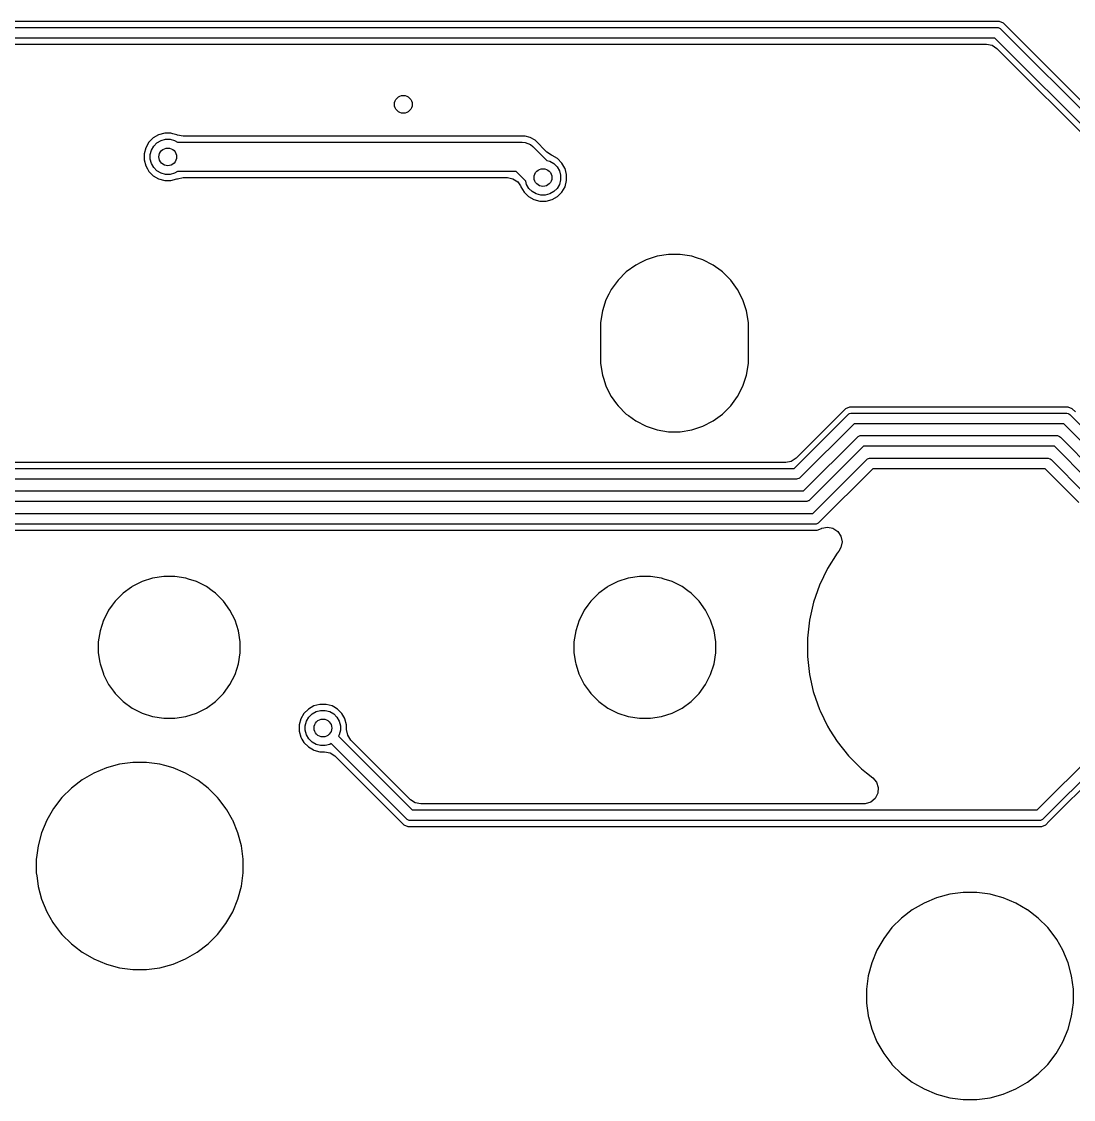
# Model space of a CAD drawing. Header units: inches. Extents: x 2.6 to 14.2, y -7.9 to -3.5.
# Drawn here: x 6.14 to 6.841, y -5.304 to -4.586 of the extents above; entities that cross this region are included whole.
import ezdxf

# ---------------------------------------------------------------- set-up
doc = ezdxf.new("R2010")
doc.units = ezdxf.units.IN
doc.header["$MEASUREMENT"] = 0
doc.layers.add('B.Cu', color=153, linetype='CONTINUOUS', true_color=0x4d7fc4)

msp = doc.modelspace()

# ---------------------------------------------------------------- linework, layer by layer
at = {"layer": 'B.Cu', "linetype": 'CONTINUOUS'}
for p, q in [((6.79185, -4.58561), (4.96271, -4.58561)), ((6.7946, -4.58675), (6.79185, -4.58561)), ((6.79185, -4.58561), (6.79185, -4.58561)), ((6.79671, -4.58886), (6.7946, -4.58675)), ((6.7946, -4.58675), (6.7946, -4.58675)), ((6.7946, -4.58675), (6.7946, -4.58675)), ((4.96122, -4.58957), (6.79035, -4.58957)), ((6.79035, -4.58957), (6.79105, -4.58963)), ((6.79105, -4.58963), (6.79195, -4.59001)), ((6.79195, -4.59001), (6.79232, -4.59016)), ((6.79232, -4.59016), (6.79286, -4.5906)), ((6.79286, -4.5906), (6.99221, -4.78996)), ((6.98957, -4.78172), (6.79671, -4.58886)), ((6.79671, -4.58886), (6.79671, -4.58886)), ((6.78889, -4.59665), (4.96269, -4.59665)), ((4.96839, -4.60061), (6.78319, -4.60061)), ((6.78319, -4.60061), (6.78694, -4.60136)), ((6.78694, -4.60136), (6.79012, -4.60348)), ((6.9872, -4.79497), (6.78889, -4.59665)), ((6.79012, -4.60348), (6.97897, -4.79233)), ((6.23569, -4.65999), (6.23168, -4.66106)), ((6.23984, -4.65999), (6.23569, -4.65999)), ((6.24107, -4.66032), (6.23984, -4.65999)), ((6.24385, -4.66106), (6.24107, -4.66032)), ((6.22515, -4.66607), (6.22307, -4.66967)), ((6.22808, -4.66314), (6.22515, -4.66607)), ((6.23168, -4.66106), (6.22808, -4.66314)), ((6.22839, -4.66857), (6.23057, -4.66639)), ((6.23057, -4.66639), (6.23324, -4.66484)), ((6.23324, -4.66484), (6.23622, -4.66405)), ((6.23622, -4.66405), (6.23931, -4.66405)), ((6.23931, -4.66405), (6.24228, -4.66484)), ((6.24228, -4.66484), (6.24414, -4.66591)), ((6.24421, -4.66121), (6.24385, -4.66106)), ((6.24414, -4.66591), (6.47398, -4.66591)), ((6.24796, -4.66196), (6.24421, -4.66121)), ((6.4758, -4.66196), (6.24796, -4.66196)), ((6.47398, -4.66591), (6.47591, -4.6661)), ((6.47931, -4.6629), (6.4758, -4.66196)), ((6.47591, -4.6661), (6.47945, -4.66757)), ((6.48246, -4.66471), (6.47931, -4.6629)), ((6.47945, -4.66757), (6.47945, -4.66757)), ((6.47945, -4.66757), (6.48094, -4.6688)), ((6.49031, -4.67257), (6.48246, -4.66471)), ((6.48246, -4.66471), (6.48246, -4.66471)), ((6.22307, -4.66967), (6.222, -4.67368)), ((6.222, -4.67368), (6.222, -4.67783)), ((6.22605, -4.67421), (6.22685, -4.67124)), ((6.22605, -4.6773), (6.22605, -4.67421)), ((6.22685, -4.67124), (6.22839, -4.66857)), ((6.48094, -4.6688), (6.49022, -4.67807)), ((6.49349, -4.67469), (6.49031, -4.67257)), ((6.49385, -4.67484), (6.49349, -4.67469)), ((6.49745, -4.67692), (6.49385, -4.67484)), ((6.49385, -4.67484), (6.49385, -4.67484)), ((6.222, -4.67783), (6.22307, -4.68184)), ((6.22307, -4.68184), (6.22421, -4.68382)), ((6.22685, -4.68028), (6.22605, -4.6773)), ((6.22839, -4.68295), (6.22685, -4.68028)), ((6.49022, -4.67807), (6.49228, -4.67862)), ((6.49228, -4.67862), (6.49495, -4.68017)), ((6.49495, -4.68017), (6.49713, -4.68235)), ((6.50038, -4.67985), (6.49745, -4.67692)), ((6.5024, -4.68335), (6.50038, -4.67985)), ((6.22421, -4.68382), (6.22515, -4.68544)), ((6.22515, -4.68544), (6.22808, -4.68837)), ((6.22808, -4.68837), (6.23168, -4.69045)), ((6.23057, -4.68513), (6.22839, -4.68295)), ((6.23324, -4.68667), (6.23057, -4.68513)), ((6.23622, -4.68747), (6.23324, -4.68667)), ((6.23931, -4.68747), (6.23622, -4.68747)), ((6.24228, -4.68667), (6.23931, -4.68747)), ((6.24414, -4.6856), (6.24228, -4.68667)), ((6.46991, -4.6856), (6.24414, -4.6856)), ((6.4763, -4.69199), (6.46991, -4.6856)), ((6.49713, -4.68235), (6.49868, -4.68502)), ((6.49868, -4.68502), (6.49947, -4.68799)), ((6.49947, -4.68799), (6.49947, -4.69108)), ((6.50246, -4.68345), (6.5024, -4.68335)), ((6.503, -4.68549), (6.50246, -4.68345)), ((6.50353, -4.68746), (6.503, -4.68549)), ((6.50353, -4.69161), (6.50353, -4.68746)), ((6.23168, -4.69045), (6.23569, -4.69152)), ((6.23569, -4.69152), (6.23984, -4.69152)), ((6.23984, -4.69152), (6.24385, -4.69045)), ((6.23984, -4.69152), (6.23984, -4.69152)), ((6.24385, -4.69045), (6.24421, -4.6903)), ((6.24385, -4.69045), (6.24385, -4.69045)), ((6.24385, -4.69045), (6.24385, -4.69045)), ((6.24421, -4.6903), (6.24796, -4.68956)), ((6.24796, -4.68956), (6.46401, -4.68956)), ((6.46401, -4.68956), (6.46776, -4.6903)), ((6.46776, -4.6903), (6.47094, -4.69243)), ((6.47094, -4.69243), (6.47272, -4.69509)), ((6.47272, -4.69509), (6.47275, -4.69507)), ((6.47275, -4.69507), (6.47305, -4.69558)), ((6.47305, -4.69558), (6.47307, -4.69561)), ((6.47307, -4.69561), (6.47307, -4.69562)), ((6.47307, -4.69562), (6.47307, -4.69562)), ((6.47307, -4.69562), (6.47515, -4.69922)), ((6.47685, -4.69406), (6.4763, -4.69199)), ((6.47839, -4.69673), (6.47685, -4.69406)), ((6.49868, -4.69406), (6.49713, -4.69673)), ((6.49947, -4.69108), (6.49868, -4.69406)), ((6.50038, -4.69922), (6.50246, -4.69562)), ((6.50246, -4.69562), (6.50353, -4.69161)), ((6.47515, -4.69922), (6.47808, -4.70215)), ((6.47808, -4.70215), (6.48168, -4.70423)), ((6.48057, -4.69891), (6.47839, -4.69673)), ((6.48324, -4.70045), (6.48057, -4.69891)), ((6.48622, -4.70125), (6.48324, -4.70045)), ((6.48931, -4.70125), (6.48622, -4.70125)), ((6.49228, -4.70045), (6.48931, -4.70125)), ((6.49495, -4.69891), (6.49228, -4.70045)), ((6.49385, -4.70423), (6.49745, -4.70215)), ((6.49713, -4.69673), (6.49495, -4.69891)), ((6.49745, -4.70215), (6.50038, -4.69922)), ((6.48168, -4.70423), (6.48569, -4.7053)), ((6.48569, -4.7053), (6.48984, -4.7053)), ((6.48984, -4.7053), (6.49385, -4.70423)), ((6.55287, -4.74613), (6.54956, -4.74782)), ((6.55646, -4.7443), (6.55287, -4.74613)), ((6.56383, -4.74191), (6.55646, -4.7443)), ((6.55646, -4.7443), (6.55646, -4.7443)), ((6.57149, -4.7407), (6.56383, -4.74191)), ((6.57924, -4.7407), (6.57149, -4.7407)), ((6.57149, -4.7407), (6.57149, -4.7407)), ((6.57149, -4.7407), (6.57149, -4.7407)), ((6.58689, -4.74191), (6.57924, -4.7407)), ((6.57924, -4.7407), (6.57924, -4.7407)), ((6.57924, -4.7407), (6.57924, -4.7407)), ((6.59004, -4.74293), (6.58689, -4.74191)), ((6.58689, -4.74191), (6.58689, -4.74191)), ((6.58689, -4.74191), (6.58689, -4.74191)), ((6.59426, -4.7443), (6.59004, -4.74293)), ((6.60117, -4.74782), (6.59426, -4.7443)), ((6.59426, -4.7443), (6.59426, -4.7443)), ((6.59426, -4.7443), (6.59426, -4.7443)), ((6.59426, -4.7443), (6.59426, -4.7443)), ((6.54329, -4.75238), (6.53781, -4.75786)), ((6.54956, -4.74782), (6.54329, -4.75238)), ((6.54956, -4.74782), (6.54956, -4.74782)), ((6.54956, -4.74782), (6.54956, -4.74782)), ((6.54956, -4.74782), (6.54956, -4.74782)), ((6.60649, -4.75169), (6.60117, -4.74782)), ((6.60117, -4.74782), (6.60117, -4.74782)), ((6.60117, -4.74782), (6.60117, -4.74782)), ((6.60744, -4.75238), (6.60649, -4.75169)), ((6.61292, -4.75786), (6.60744, -4.75238)), ((6.53781, -4.75786), (6.53326, -4.76413)), ((6.61742, -4.76406), (6.61292, -4.75786)), ((6.61292, -4.75786), (6.61292, -4.75786)), ((6.53172, -4.76714), (6.52974, -4.77103)), ((6.53326, -4.76413), (6.53172, -4.76714)), ((6.53326, -4.76413), (6.53326, -4.76413)), ((6.53326, -4.76413), (6.53326, -4.76413)), ((6.53326, -4.76413), (6.53326, -4.76413)), ((6.61747, -4.76413), (6.61742, -4.76406)), ((6.62099, -4.77103), (6.61747, -4.76413)), ((6.52974, -4.77103), (6.52734, -4.7784)), ((6.52974, -4.77103), (6.52974, -4.77103)), ((6.62338, -4.7784), (6.62099, -4.77103)), ((6.52734, -4.7784), (6.52613, -4.78605)), ((6.6246, -4.78606), (6.62338, -4.7784)), ((6.52613, -4.78605), (6.52613, -4.78606)), ((6.52613, -4.78606), (6.52613, -4.81349)), ((6.6246, -4.81349), (6.6246, -4.78606)), ((6.52613, -4.81349), (6.52613, -4.81349)), ((6.52613, -4.81349), (6.52734, -4.82114)), ((6.62338, -4.82114), (6.6246, -4.81349)), ((6.52734, -4.82114), (6.52734, -4.82114)), ((6.52734, -4.82114), (6.52802, -4.82321)), ((6.52802, -4.82321), (6.5297, -4.82841)), ((6.62099, -4.82851), (6.62338, -4.82114)), ((6.5297, -4.82841), (6.52974, -4.82851)), ((6.52974, -4.82851), (6.53326, -4.83542)), ((6.61747, -4.83542), (6.62099, -4.82851)), ((6.53326, -4.83542), (6.53326, -4.83542)), ((6.53326, -4.83542), (6.53326, -4.83542)), ((6.53326, -4.83542), (6.53674, -4.84022)), ((6.61292, -4.84169), (6.61747, -4.83542)), ((6.53674, -4.84022), (6.53781, -4.84169)), ((6.53781, -4.84169), (6.54329, -4.84717)), ((6.54329, -4.84717), (6.54466, -4.84816)), ((6.60117, -4.85172), (6.60744, -4.84717)), ((6.60744, -4.84717), (6.61292, -4.84169)), ((6.68931, -4.84361), (6.6564, -4.87653)), ((6.69207, -4.84247), (6.68931, -4.84361)), ((6.69106, -4.84746), (6.69159, -4.84702)), ((6.69159, -4.84702), (6.69204, -4.84684)), ((6.69204, -4.84684), (6.69287, -4.84649)), ((6.69506, -4.84247), (6.69207, -4.84247)), ((6.69207, -4.84247), (6.69207, -4.84247)), ((6.69287, -4.84649), (6.69356, -4.84643)), ((6.69356, -4.84643), (6.83619, -4.84643)), ((6.83768, -4.84247), (6.69506, -4.84247)), ((6.83619, -4.84643), (6.83688, -4.84649)), ((6.83688, -4.84649), (6.83771, -4.84684)), ((6.84044, -4.84361), (6.83768, -4.84247)), ((6.83768, -4.84247), (6.83768, -4.84247)), ((6.83771, -4.84684), (6.83816, -4.84702)), ((6.83816, -4.84702), (6.8387, -4.84746)), ((6.84255, -4.84572), (6.84044, -4.84361)), ((6.84044, -4.84361), (6.84044, -4.84361)), ((6.84044, -4.84361), (6.84044, -4.84361)), ((6.54466, -4.84816), (6.54952, -4.85169)), ((6.54952, -4.85169), (6.54956, -4.85172)), ((6.54956, -4.85172), (6.55646, -4.85524)), ((6.59426, -4.85524), (6.60117, -4.85172)), ((6.65517, -4.88335), (6.69106, -4.84746)), ((6.69503, -4.85351), (6.65914, -4.8894)), ((6.83472, -4.85351), (6.69503, -4.85351)), ((6.85731, -4.8761), (6.83472, -4.85351)), ((6.8387, -4.84746), (6.86128, -4.87005)), ((6.55646, -4.85524), (6.56383, -4.85763)), ((6.56383, -4.85763), (6.57149, -4.85885)), ((6.57149, -4.85885), (6.57149, -4.85885)), ((6.57149, -4.85885), (6.57924, -4.85885)), ((6.57924, -4.85885), (6.58689, -4.85763)), ((6.57924, -4.85885), (6.57924, -4.85885)), ((6.58689, -4.85763), (6.59426, -4.85524)), ((6.69829, -4.86182), (6.69909, -4.86149)), ((6.69909, -4.86149), (6.69978, -4.86143)), ((6.69978, -4.86143), (6.82998, -4.86143)), ((6.82998, -4.86143), (6.83067, -4.86149)), ((6.83067, -4.86149), (6.83146, -4.86182)), ((6.66138, -4.89835), (6.69727, -4.86246)), ((6.70124, -4.86851), (6.66535, -4.9044)), ((6.69727, -4.86246), (6.69781, -4.86202)), ((6.69781, -4.86202), (6.69829, -4.86182)), ((6.82851, -4.86851), (6.70124, -4.86851)), ((6.85109, -4.8911), (6.82851, -4.86851)), ((6.83146, -4.86182), (6.83194, -4.86202)), ((6.83194, -4.86202), (6.83248, -4.86246)), ((6.83248, -4.86246), (6.85507, -4.88505)), ((6.64947, -4.8794), (6.11436, -4.8794)), ((6.65322, -4.87865), (6.64947, -4.8794)), ((6.6564, -4.87653), (6.65322, -4.87865)), ((6.66759, -4.91335), (6.70348, -4.87746)), ((6.70348, -4.87746), (6.70402, -4.87702)), ((6.70402, -4.87702), (6.70466, -4.87676)), ((6.70466, -4.87676), (6.7053, -4.87649)), ((6.7053, -4.87649), (6.70599, -4.87643)), ((6.70599, -4.87643), (6.82376, -4.87643)), ((6.82376, -4.87643), (6.82445, -4.87649)), ((6.82445, -4.87649), (6.82536, -4.87687)), ((6.82536, -4.87687), (6.82573, -4.87702)), ((6.82573, -4.87702), (6.82627, -4.87746)), ((6.82627, -4.87746), (6.84885, -4.90005)), ((6.10866, -4.88335), (6.65517, -4.88335)), ((6.65733, -4.89037), (6.65663, -4.89044)), ((6.65826, -4.88999), (6.65733, -4.89037)), ((6.6586, -4.88984), (6.65826, -4.88999)), ((6.65914, -4.8894), (6.6586, -4.88984)), ((6.70746, -4.88351), (6.67157, -4.9194)), ((6.8223, -4.88351), (6.70746, -4.88351)), ((6.84488, -4.9061), (6.8223, -4.88351)), ((6.65663, -4.89044), (6.10719, -4.89044)), ((6.10244, -4.89835), (6.66138, -4.89835)), ((6.66535, -4.9044), (6.66482, -4.90484)), ((6.66285, -4.90544), (6.10098, -4.90544)), ((6.66354, -4.90537), (6.66285, -4.90544)), ((6.66453, -4.90496), (6.66354, -4.90537)), ((6.66482, -4.90484), (6.66453, -4.90496)), ((6.09623, -4.91335), (6.66759, -4.91335)), ((6.66906, -4.92044), (6.09476, -4.92044)), ((6.11874, -4.9244), (6.67055, -4.9244)), ((6.66975, -4.92037), (6.66906, -4.92044)), ((6.67066, -4.92), (6.66975, -4.92037)), ((6.67055, -4.9244), (6.67331, -4.92326)), ((6.67055, -4.9244), (6.67055, -4.9244)), ((6.67055, -4.9244), (6.67055, -4.9244)), ((6.67103, -4.91984), (6.67066, -4.92)), ((6.67157, -4.9194), (6.67103, -4.91984)), ((6.67331, -4.92326), (6.67346, -4.92319)), ((6.67331, -4.92326), (6.67331, -4.92326)), ((6.67346, -4.92319), (6.67722, -4.92245)), ((6.67722, -4.92245), (6.68097, -4.92319)), ((6.68097, -4.92319), (6.68415, -4.92532)), ((6.68415, -4.92532), (6.68627, -4.9285)), ((6.68627, -4.9285), (6.68702, -4.93225)), ((6.68702, -4.93225), (6.68627, -4.936)), ((6.68376, -4.93977), (6.67729, -4.95007)), ((6.68488, -4.93836), (6.68376, -4.93977)), ((6.68376, -4.93977), (6.68376, -4.93977)), ((6.68627, -4.936), (6.68488, -4.93836)), ((6.67729, -4.95007), (6.67201, -4.96102)), ((6.21398, -4.9621), (6.21354, -4.96242)), ((6.22061, -4.95873), (6.21398, -4.9621)), ((6.22768, -4.95643), (6.22061, -4.95873)), ((6.22061, -4.95873), (6.22061, -4.95873)), ((6.22061, -4.95873), (6.22061, -4.95873)), ((6.23503, -4.95526), (6.22768, -4.95643)), ((6.24247, -4.95526), (6.23503, -4.95526)), ((6.23503, -4.95526), (6.23503, -4.95526)), ((6.23503, -4.95526), (6.23503, -4.95526)), ((6.24982, -4.95643), (6.24247, -4.95526)), ((6.24247, -4.95526), (6.24247, -4.95526)), ((6.24247, -4.95526), (6.24247, -4.95526)), ((6.25165, -4.95702), (6.24982, -4.95643)), ((6.24982, -4.95643), (6.24982, -4.95643)), ((6.24982, -4.95643), (6.24982, -4.95643)), ((6.25689, -4.95873), (6.25165, -4.95702)), ((6.26352, -4.9621), (6.25689, -4.95873)), ((6.25689, -4.95873), (6.25689, -4.95873)), ((6.25689, -4.95873), (6.25689, -4.95873)), ((6.2674, -4.96493), (6.26352, -4.9621)), ((6.53091, -4.9621), (6.53047, -4.96242)), ((6.53753, -4.95873), (6.53091, -4.9621)), ((6.54461, -4.95643), (6.53753, -4.95873)), ((6.53753, -4.95873), (6.53753, -4.95873)), ((6.53753, -4.95873), (6.53753, -4.95873)), ((6.55196, -4.95526), (6.54461, -4.95643)), ((6.5594, -4.95526), (6.55196, -4.95526)), ((6.55196, -4.95526), (6.55196, -4.95526)), ((6.55196, -4.95526), (6.55196, -4.95526)), ((6.56675, -4.95643), (6.5594, -4.95526)), ((6.5594, -4.95526), (6.5594, -4.95526)), ((6.5594, -4.95526), (6.5594, -4.95526)), ((6.56858, -4.95702), (6.56675, -4.95643)), ((6.56675, -4.95643), (6.56675, -4.95643)), ((6.56675, -4.95643), (6.56675, -4.95643)), ((6.57382, -4.95873), (6.56858, -4.95702)), ((6.58045, -4.9621), (6.57382, -4.95873)), ((6.57382, -4.95873), (6.57382, -4.95873)), ((6.57382, -4.95873), (6.57382, -4.95873)), ((6.58433, -4.96493), (6.58045, -4.9621)), ((6.67201, -4.96102), (6.66799, -4.9725)), ((6.67201, -4.96102), (6.67201, -4.96102)), ((6.20796, -4.96648), (6.2027, -4.97174)), ((6.21354, -4.96242), (6.20796, -4.96648)), ((6.26954, -4.96648), (6.2674, -4.96493)), ((6.2748, -4.97174), (6.26954, -4.96648)), ((6.26954, -4.96648), (6.26954, -4.96648)), ((6.26954, -4.96648), (6.26954, -4.96648)), ((6.52489, -4.96648), (6.51963, -4.97174)), ((6.53047, -4.96242), (6.52489, -4.96648)), ((6.58647, -4.96648), (6.58433, -4.96493)), ((6.59173, -4.97174), (6.58647, -4.96648)), ((6.58647, -4.96648), (6.58647, -4.96648)), ((6.58647, -4.96648), (6.58647, -4.96648)), ((6.20071, -4.97448), (6.19832, -4.97776)), ((6.2027, -4.97174), (6.20071, -4.97448)), ((6.27917, -4.97776), (6.2748, -4.97174)), ((6.51764, -4.97448), (6.51525, -4.97776)), ((6.51963, -4.97174), (6.51764, -4.97448)), ((6.5961, -4.97776), (6.59173, -4.97174)), ((6.66799, -4.9725), (6.66529, -4.98436)), ((6.19529, -4.9837), (6.19495, -4.98439)), ((6.19832, -4.97776), (6.19529, -4.9837)), ((6.28255, -4.98439), (6.27917, -4.97776)), ((6.51222, -4.9837), (6.51188, -4.98439)), ((6.51525, -4.97776), (6.51222, -4.9837)), ((6.59948, -4.98439), (6.5961, -4.97776)), ((6.19495, -4.98439), (6.19265, -4.99146)), ((6.28485, -4.99146), (6.28255, -4.98439)), ((6.51188, -4.98439), (6.50958, -4.99146)), ((6.60178, -4.99146), (6.59948, -4.98439)), ((6.66529, -4.98436), (6.66393, -4.99645)), ((6.19265, -4.99146), (6.19148, -4.99881)), ((6.28601, -4.99881), (6.28485, -4.99146)), ((6.50958, -4.99146), (6.50841, -4.99881)), ((6.60294, -4.99881), (6.60178, -4.99146)), ((6.66393, -4.99645), (6.66393, -5.00861)), ((6.19148, -4.99881), (6.19148, -4.99881)), ((6.19148, -4.99881), (6.19148, -5.00625)), ((6.28601, -5.00625), (6.28601, -4.99881)), ((6.28601, -4.99881), (6.28601, -4.99881)), ((6.50841, -4.99881), (6.50841, -4.99881)), ((6.50841, -4.99881), (6.50841, -5.00625)), ((6.60294, -5.00625), (6.60294, -4.99881)), ((6.19148, -5.00625), (6.19148, -5.00625)), ((6.19148, -5.00625), (6.1925, -5.01265)), ((6.28485, -5.0136), (6.28601, -5.00625)), ((6.50841, -5.00625), (6.50841, -5.00625)), ((6.50841, -5.00625), (6.50943, -5.01265)), ((6.60178, -5.0136), (6.60294, -5.00625)), ((6.66393, -5.00861), (6.66529, -5.0207)), ((6.1925, -5.01265), (6.19265, -5.0136)), ((6.19265, -5.0136), (6.19283, -5.01415)), ((6.19283, -5.01415), (6.19482, -5.02028)), ((6.28255, -5.02067), (6.28485, -5.0136)), ((6.50943, -5.01265), (6.50958, -5.0136)), ((6.50958, -5.0136), (6.50976, -5.01415)), ((6.50976, -5.01415), (6.51175, -5.02028)), ((6.59948, -5.02067), (6.60178, -5.0136)), ((6.19482, -5.02028), (6.19495, -5.02067)), ((6.19495, -5.02067), (6.19832, -5.0273)), ((6.27917, -5.0273), (6.28255, -5.02067)), ((6.51175, -5.02028), (6.51188, -5.02067)), ((6.51188, -5.02067), (6.51525, -5.0273)), ((6.5961, -5.0273), (6.59948, -5.02067)), ((6.66529, -5.0207), (6.66783, -5.03185)), ((6.19832, -5.0273), (6.20152, -5.0317)), ((6.20152, -5.0317), (6.20263, -5.03322)), ((6.20263, -5.03322), (6.2027, -5.03332)), ((6.2027, -5.03332), (6.20796, -5.03858)), ((6.26954, -5.03858), (6.2748, -5.03332)), ((6.2748, -5.03332), (6.27917, -5.0273)), ((6.51525, -5.0273), (6.51845, -5.0317)), ((6.51845, -5.0317), (6.51956, -5.03322)), ((6.51956, -5.03322), (6.51963, -5.03332)), ((6.51963, -5.03332), (6.52489, -5.03858)), ((6.58647, -5.03858), (6.59173, -5.03332)), ((6.59173, -5.03332), (6.5961, -5.0273)), ((6.66783, -5.03185), (6.66799, -5.03255)), ((6.66799, -5.03255), (6.67201, -5.04403)), ((6.20796, -5.03858), (6.21398, -5.04295)), ((6.26352, -5.04295), (6.26954, -5.03858)), ((6.33903, -5.0405), (6.33502, -5.04158)), ((6.34319, -5.0405), (6.33903, -5.0405)), ((6.3472, -5.04158), (6.34319, -5.0405)), ((6.52489, -5.03858), (6.53091, -5.04295)), ((6.58045, -5.04295), (6.58647, -5.03858)), ((6.21398, -5.04295), (6.22061, -5.04633)), ((6.22061, -5.04633), (6.22768, -5.04863)), ((6.24982, -5.04863), (6.25689, -5.04633)), ((6.25689, -5.04633), (6.26352, -5.04295)), ((6.32849, -5.04659), (6.32642, -5.05018)), ((6.33143, -5.04365), (6.32849, -5.04659)), ((6.33502, -5.04158), (6.33143, -5.04365)), ((6.33174, -5.04908), (6.33392, -5.0469)), ((6.33392, -5.0469), (6.33659, -5.04536)), ((6.33659, -5.04536), (6.33957, -5.04456)), ((6.33957, -5.04456), (6.34265, -5.04456)), ((6.34265, -5.04456), (6.34563, -5.04536)), ((6.34563, -5.04536), (6.3483, -5.0469)), ((6.34835, -5.04224), (6.3472, -5.04158)), ((6.3483, -5.0469), (6.35048, -5.04908)), ((6.35079, -5.04365), (6.34835, -5.04224)), ((6.35373, -5.04659), (6.35079, -5.04365)), ((6.35567, -5.04995), (6.35373, -5.04659)), ((6.53091, -5.04295), (6.53753, -5.04633)), ((6.53753, -5.04633), (6.54461, -5.04863)), ((6.56675, -5.04863), (6.57382, -5.04633)), ((6.57382, -5.04633), (6.58045, -5.04295)), ((6.67201, -5.04403), (6.67241, -5.04487)), ((6.67241, -5.04487), (6.67729, -5.05499)), ((6.22768, -5.04863), (6.23503, -5.04979)), ((6.23503, -5.04979), (6.23503, -5.04979)), ((6.23503, -5.04979), (6.24247, -5.04979)), ((6.24247, -5.04979), (6.24982, -5.04863)), ((6.24247, -5.04979), (6.24247, -5.04979)), ((6.32642, -5.05018), (6.32534, -5.05419)), ((6.32534, -5.05419), (6.32534, -5.05834)), ((6.3294, -5.05473), (6.3302, -5.05175)), ((6.3294, -5.05781), (6.3294, -5.05473)), ((6.3302, -5.05175), (6.33174, -5.04908)), ((6.35048, -5.04908), (6.35202, -5.05175)), ((6.35202, -5.05175), (6.35282, -5.05473)), ((6.35282, -5.05473), (6.35282, -5.05781)), ((6.3558, -5.05018), (6.35567, -5.04995)), ((6.35688, -5.05419), (6.3558, -5.05018)), ((6.35688, -5.05737), (6.35688, -5.05419)), ((6.54461, -5.04863), (6.55196, -5.04979)), ((6.55196, -5.04979), (6.55196, -5.04979)), ((6.55196, -5.04979), (6.5594, -5.04979)), ((6.5594, -5.04979), (6.56675, -5.04863)), ((6.5594, -5.04979), (6.5594, -5.04979)), ((6.67729, -5.05499), (6.67897, -5.05767)), ((6.32534, -5.05834), (6.32642, -5.06235)), ((6.32642, -5.06235), (6.32716, -5.06364)), ((6.3302, -5.06079), (6.3294, -5.05781)), ((6.33174, -5.06346), (6.3302, -5.06079)), ((6.35202, -5.06079), (6.35152, -5.06166)), ((6.35152, -5.06166), (6.40069, -5.11084)), ((6.35282, -5.05781), (6.35202, -5.06079)), ((6.35762, -5.06112), (6.35688, -5.05737)), ((6.35975, -5.0643), (6.35762, -5.06112)), ((6.67897, -5.05767), (6.68376, -5.06529)), ((6.32716, -5.06364), (6.32849, -5.06595)), ((6.32849, -5.06595), (6.33143, -5.06889)), ((6.33143, -5.06889), (6.33486, -5.07087)), ((6.33392, -5.06564), (6.33174, -5.06346)), ((6.33659, -5.06718), (6.33392, -5.06564)), ((6.33957, -5.06798), (6.33659, -5.06718)), ((6.34265, -5.06798), (6.33957, -5.06798)), ((6.34563, -5.06718), (6.34265, -5.06798)), ((6.34651, -5.06667), (6.34563, -5.06718)), ((6.39672, -5.11688), (6.34651, -5.06667)), ((6.39946, -5.10401), (6.35975, -5.0643)), ((6.68376, -5.06529), (6.69134, -5.0748)), ((6.33486, -5.07087), (6.33502, -5.07096)), ((6.33502, -5.07096), (6.33903, -5.07204)), ((6.33903, -5.07204), (6.34221, -5.07204)), ((6.34221, -5.07204), (6.34596, -5.07278)), ((6.34596, -5.07278), (6.34914, -5.07491)), ((6.34914, -5.07491), (6.39497, -5.12074)), ((6.69134, -5.0748), (6.69994, -5.0834)), ((6.81708, -5.11084), (6.8547, -5.07321)), ((6.19686, -5.0828), (6.18852, -5.08625)), ((6.20559, -5.08046), (6.19686, -5.0828)), ((6.21455, -5.07928), (6.20559, -5.08046)), ((6.22358, -5.07928), (6.21455, -5.07928)), ((6.23254, -5.08046), (6.22358, -5.07928)), ((6.23583, -5.08134), (6.23254, -5.08046)), ((6.23254, -5.08046), (6.23254, -5.08046)), ((6.23254, -5.08046), (6.23254, -5.08046)), ((6.24126, -5.0828), (6.23583, -5.08134)), ((6.24961, -5.08625), (6.24126, -5.0828)), ((6.69994, -5.0834), (6.70342, -5.08617)), ((6.85867, -5.07926), (6.82105, -5.11688)), ((6.18069, -5.09077), (6.17353, -5.09627)), ((6.18852, -5.08625), (6.18069, -5.09077)), ((6.18069, -5.09077), (6.18069, -5.09077)), ((6.18852, -5.08625), (6.18852, -5.08625)), ((6.25731, -5.0907), (6.24961, -5.08625)), ((6.24961, -5.08625), (6.24961, -5.08625)), ((6.25743, -5.09077), (6.25731, -5.0907)), ((6.25775, -5.09101), (6.25743, -5.09077)), ((6.2646, -5.09627), (6.25775, -5.09101)), ((6.70342, -5.08617), (6.70748, -5.08941)), ((6.70748, -5.08941), (6.70995, -5.09233)), ((6.8249, -5.11863), (6.85744, -5.08609)), ((6.17353, -5.09627), (6.16714, -5.10266)), ((6.27099, -5.10266), (6.2646, -5.09627)), ((6.2646, -5.09627), (6.2646, -5.09627)), ((6.2646, -5.09627), (6.2646, -5.09627)), ((6.70995, -5.09233), (6.71111, -5.09598)), ((6.71111, -5.09598), (6.71079, -5.09979)), ((6.16714, -5.10266), (6.16164, -5.10983)), ((6.27192, -5.10387), (6.27099, -5.10266)), ((6.27099, -5.10266), (6.27099, -5.10266)), ((6.27099, -5.10266), (6.27099, -5.10266)), ((6.27649, -5.10983), (6.27192, -5.10387)), ((6.40264, -5.10613), (6.39946, -5.10401)), ((6.70611, -5.10566), (6.70247, -5.10682)), ((6.70903, -5.10319), (6.70611, -5.10566)), ((6.71079, -5.09979), (6.70903, -5.10319)), ((6.16164, -5.10983), (6.15712, -5.11765)), ((6.16164, -5.10983), (6.16164, -5.10983)), ((6.27708, -5.11085), (6.27649, -5.10983)), ((6.28084, -5.11736), (6.27708, -5.11085)), ((6.40069, -5.11084), (6.81708, -5.11084)), ((6.40639, -5.10688), (6.40264, -5.10613)), ((6.70137, -5.10688), (6.40639, -5.10688)), ((6.70247, -5.10682), (6.70137, -5.10688)), ((6.15712, -5.11765), (6.15366, -5.126)), ((6.15712, -5.11765), (6.15712, -5.11765)), ((6.28101, -5.11765), (6.28084, -5.11736)), ((6.28446, -5.126), (6.28101, -5.11765)), ((6.39725, -5.11732), (6.39672, -5.11688)), ((6.39763, -5.11748), (6.39725, -5.11732)), ((6.39853, -5.11785), (6.39763, -5.11748)), ((6.39922, -5.11792), (6.39853, -5.11785)), ((6.81854, -5.11792), (6.39922, -5.11792)), ((6.81923, -5.11785), (6.81854, -5.11792)), ((6.82014, -5.11748), (6.81923, -5.11785)), ((6.82051, -5.11732), (6.82014, -5.11748)), ((6.82105, -5.11688), (6.82051, -5.11732)), ((6.82279, -5.12074), (6.8249, -5.11863)), ((6.8249, -5.11863), (6.8249, -5.11863)), ((6.15366, -5.126), (6.15133, -5.13472)), ((6.2868, -5.13472), (6.28446, -5.126)), ((6.39497, -5.12074), (6.39497, -5.12074)), ((6.39497, -5.12074), (6.39497, -5.12074)), ((6.39497, -5.12074), (6.39773, -5.12188)), ((6.39773, -5.12188), (6.39773, -5.12188)), ((6.39773, -5.12188), (6.39773, -5.12188)), ((6.39773, -5.12188), (6.39773, -5.12188)), ((6.39773, -5.12188), (6.82003, -5.12188)), ((6.82003, -5.12188), (6.82279, -5.12074)), ((6.82003, -5.12188), (6.82003, -5.12188)), ((6.82003, -5.12188), (6.82003, -5.12188)), ((6.15133, -5.13472), (6.15028, -5.14263)), ((6.28798, -5.14368), (6.2868, -5.13472)), ((6.15028, -5.14263), (6.15015, -5.14368)), ((6.15015, -5.14368), (6.15015, -5.15271)), ((6.28798, -5.15271), (6.28798, -5.14368)), ((6.15015, -5.15271), (6.1504, -5.15466)), ((6.1504, -5.15466), (6.15132, -5.16163)), ((6.2868, -5.16167), (6.28798, -5.15271)), ((6.15132, -5.16163), (6.15133, -5.16167)), ((6.15133, -5.16167), (6.1514, -5.16194)), ((6.1514, -5.16194), (6.15366, -5.1704)), ((6.28446, -5.1704), (6.2868, -5.16167)), ((6.15366, -5.1704), (6.15712, -5.17874)), ((6.28101, -5.17874), (6.28446, -5.1704)), ((6.75001, -5.16941), (6.74167, -5.17287)), ((6.75874, -5.16707), (6.75001, -5.16941)), ((6.7677, -5.16589), (6.75874, -5.16707)), ((6.77673, -5.16589), (6.7677, -5.16589)), ((6.78569, -5.16707), (6.77673, -5.16589)), ((6.78797, -5.16769), (6.78569, -5.16707)), ((6.78569, -5.16707), (6.78569, -5.16707)), ((6.78569, -5.16707), (6.78569, -5.16707)), ((6.79441, -5.16941), (6.78797, -5.16769)), ((6.80276, -5.17287), (6.79441, -5.16941)), ((6.73384, -5.17739), (6.72668, -5.18289)), ((6.74167, -5.17287), (6.73384, -5.17739)), ((6.73384, -5.17739), (6.73384, -5.17739)), ((6.74167, -5.17287), (6.74167, -5.17287)), ((6.81046, -5.17732), (6.80276, -5.17287)), ((6.80276, -5.17287), (6.80276, -5.17287)), ((6.81058, -5.17739), (6.81046, -5.17732)), ((6.81775, -5.18289), (6.81058, -5.17739)), ((6.81058, -5.17739), (6.81058, -5.17739)), ((6.81058, -5.17739), (6.81058, -5.17739)), ((6.15712, -5.17874), (6.15712, -5.17874)), ((6.15712, -5.17874), (6.16117, -5.18575)), ((6.27649, -5.18657), (6.28101, -5.17874)), ((6.72668, -5.18289), (6.72029, -5.18927)), ((6.82414, -5.18927), (6.81775, -5.18289)), ((6.81775, -5.18289), (6.81775, -5.18289)), ((6.81775, -5.18289), (6.81775, -5.18289)), ((6.16117, -5.18575), (6.16164, -5.18657)), ((6.16164, -5.18657), (6.16166, -5.1866)), ((6.16166, -5.1866), (6.16631, -5.19265)), ((6.27099, -5.19374), (6.27649, -5.18657)), ((6.72029, -5.18927), (6.71479, -5.19644)), ((6.82964, -5.19644), (6.82414, -5.18927)), ((6.16631, -5.19265), (6.16714, -5.19374)), ((6.16714, -5.19374), (6.17353, -5.20012)), ((6.2646, -5.20012), (6.27099, -5.19374)), ((6.71479, -5.19644), (6.71027, -5.20426)), ((6.71479, -5.19644), (6.71479, -5.19644)), ((6.83005, -5.19715), (6.82964, -5.19644)), ((6.83413, -5.20421), (6.83005, -5.19715)), ((6.17353, -5.20012), (6.17353, -5.20012)), ((6.17353, -5.20012), (6.17353, -5.20012)), ((6.17353, -5.20012), (6.1755, -5.20164)), ((6.1755, -5.20164), (6.18069, -5.20562)), ((6.18069, -5.20562), (6.18272, -5.20679)), ((6.24961, -5.21014), (6.25743, -5.20562)), ((6.25743, -5.20562), (6.2646, -5.20012)), ((6.71027, -5.20426), (6.70681, -5.21261)), ((6.71027, -5.20426), (6.71027, -5.20426)), ((6.83416, -5.20426), (6.83413, -5.20421)), ((6.83761, -5.21261), (6.83416, -5.20426)), ((6.18272, -5.20679), (6.18852, -5.21014)), ((6.18852, -5.21014), (6.18852, -5.21014)), ((6.18852, -5.21014), (6.18852, -5.21014)), ((6.18852, -5.21014), (6.19686, -5.2136)), ((6.24126, -5.2136), (6.24961, -5.21014)), ((6.70681, -5.21261), (6.70447, -5.22134)), ((6.83995, -5.22134), (6.83761, -5.21261)), ((6.19686, -5.2136), (6.20559, -5.21594)), ((6.20559, -5.21594), (6.21455, -5.21711)), ((6.21455, -5.21711), (6.22358, -5.21711)), ((6.22358, -5.21711), (6.23254, -5.21594)), ((6.23254, -5.21594), (6.24126, -5.2136)), ((6.70447, -5.22134), (6.7033, -5.23029)), ((6.84113, -5.23029), (6.83995, -5.22134)), ((6.7033, -5.23029), (6.7033, -5.23933)), ((6.84113, -5.23933), (6.84113, -5.23029)), ((6.7033, -5.23933), (6.70334, -5.23968)), ((6.70334, -5.23968), (6.70441, -5.24782)), ((6.83995, -5.24829), (6.84113, -5.23933)), ((6.70441, -5.24782), (6.70447, -5.24829)), ((6.70447, -5.24829), (6.70461, -5.24878)), ((6.70461, -5.24878), (6.70681, -5.25701)), ((6.83761, -5.25701), (6.83995, -5.24829)), ((6.70681, -5.25701), (6.71027, -5.26536)), ((6.83416, -5.26536), (6.83761, -5.25701)), ((6.71027, -5.26536), (6.71027, -5.26536)), ((6.71027, -5.26536), (6.71479, -5.27318)), ((6.82964, -5.27318), (6.83416, -5.26536)), ((6.71479, -5.27318), (6.71479, -5.27318)), ((6.71479, -5.27318), (6.7155, -5.27411)), ((6.7155, -5.27411), (6.72025, -5.2803)), ((6.82414, -5.28035), (6.82964, -5.27318)), ((6.72025, -5.2803), (6.72029, -5.28035)), ((6.72029, -5.28035), (6.72668, -5.28674)), ((6.81775, -5.28674), (6.82414, -5.28035)), ((6.72668, -5.28674), (6.72668, -5.28674)), ((6.72668, -5.28674), (6.72668, -5.28674)), ((6.72668, -5.28674), (6.72865, -5.28825)), ((6.72865, -5.28825), (6.73384, -5.29224)), ((6.73384, -5.29224), (6.73523, -5.29304)), ((6.80276, -5.29675), (6.81058, -5.29224)), ((6.81058, -5.29224), (6.81775, -5.28674)), ((6.73523, -5.29304), (6.74167, -5.29675)), ((6.74167, -5.29675), (6.74167, -5.29675)), ((6.74167, -5.29675), (6.74167, -5.29675)), ((6.74167, -5.29675), (6.75001, -5.30021)), ((6.79441, -5.30021), (6.80276, -5.29675)), ((6.75001, -5.30021), (6.75874, -5.30255)), ((6.75874, -5.30255), (6.7677, -5.30373)), ((6.7677, -5.30373), (6.77673, -5.30373)), ((6.77673, -5.30373), (6.78569, -5.30255)), ((6.78569, -5.30255), (6.79441, -5.30021))]:
    msp.add_line(p, q, dxfattribs=at)
at = {"layer": 'B.Cu'}
for centre in [(6.39469, -4.64075), (6.23776, -4.67576), (6.48776, -4.68954), (6.34111, -5.05627)]:
    msp.add_circle(centre, 0.00591, dxfattribs=at)

doc.saveas('drawing.dxf')
